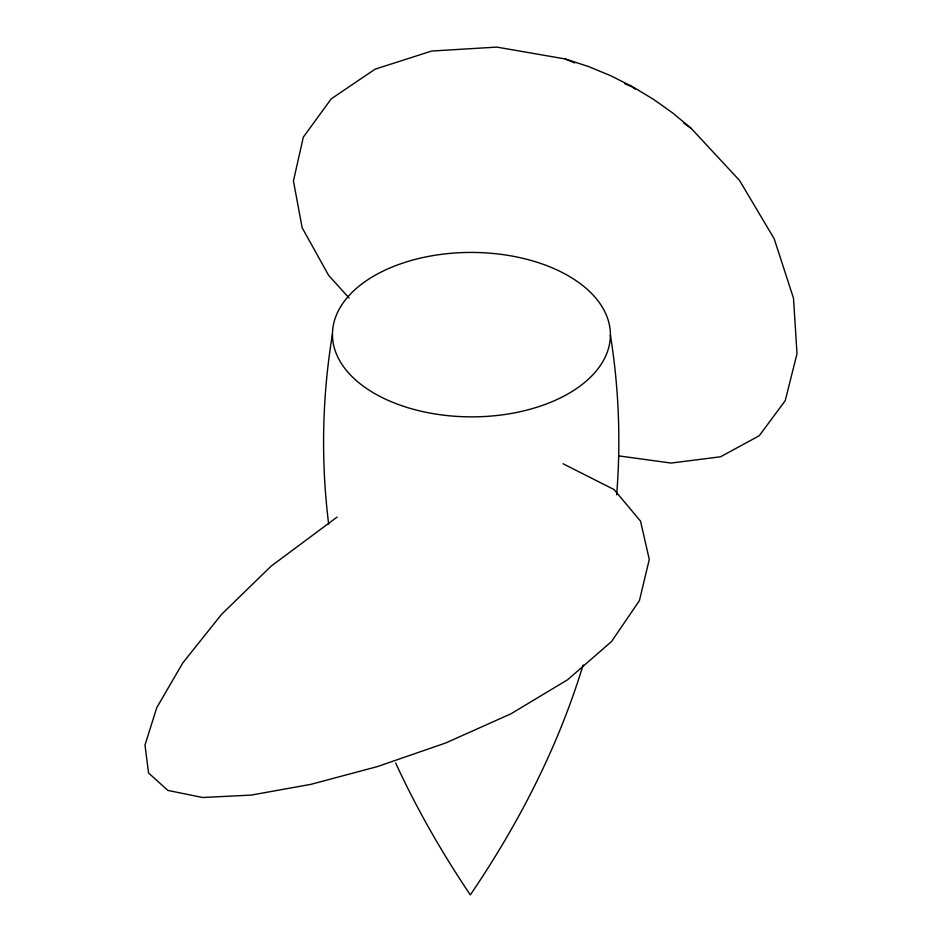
<?xml version="1.0" encoding="UTF-8"?>
<svg xmlns="http://www.w3.org/2000/svg" width="942" height="942" viewBox="0 0 942 942"><rect width="100%" height="100%" fill="white"/><g stroke="black" fill="none" stroke-linecap="round" stroke-linejoin="round"><path stroke-width="1.41" d="M616.657 494.774C620.943 441.562 618.894 387.857 610.404 335.152A138.969 82.213 0.1 0 0 402.387 263.218A138.969 82.213 0.1 0 0 401.492 405.613A138.969 82.213 0.1 0 0 610.404 335.152M332.455 334.175C322.105 396.853 320.786 461.015 328.664 524.058M583.11 664.958C558.206 747.053 518.465 824.109 470.317 894.9C442.069 852.957 416.8 808.966 395.664 763.008M337.142 517.052L271.072 566.177L221.5 614.419L182.748 663.003L156.749 707.678L144.986 745.087L148.553 772.993L167.923 790.432L202.695 797.509L251.267 795.083L310.766 784.368L377.306 766.623L445.802 742.932L510.929 713.812L567.614 679.747L611.523 641.526L639.406 600.631L649.285 559.442L640.548 521.173L614.078 489.557L563.069 463.77M619.012 455.916L671.069 463.064L720.559 456.788L759.252 435.734L785.239 400.644L797.014 353.65L793.494 298.214L774.206 238.809L739.552 180.464L691.087 128.265L672.859 113.099L653.265 99.193L632.494 86.699L610.71 75.713L588.208 66.435L565.235 58.957L496.811 47.1L431.73 51.033L375.081 69.166L331.184 98.898L303.312 137.179L293.433 180.982L302.147 227.74L328.581 275.288L349.046 297.978M565.235 58.957L574.726 62.914M624.899 83.814L631.682 86.64L635.249 89.149M683.951 123.272L691.087 128.265"/></g></svg>
